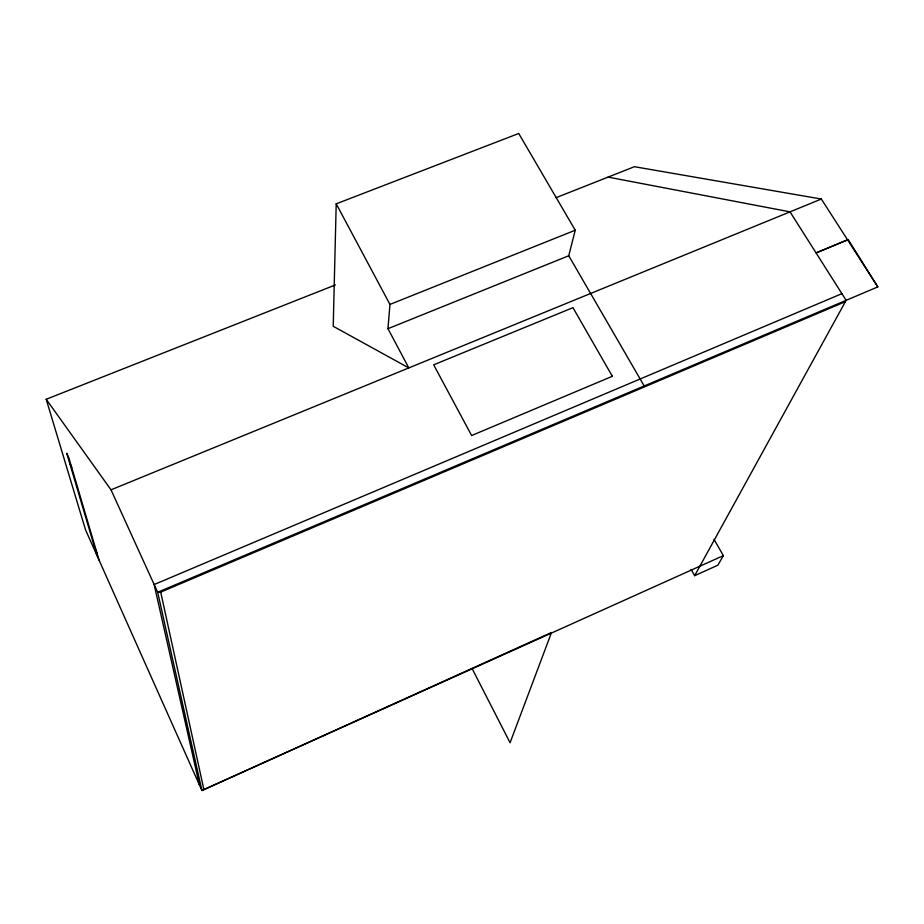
<?xml version="1.0" encoding="UTF-8"?>
<svg xmlns="http://www.w3.org/2000/svg" width="924" height="924" viewBox="0 0 924 924"><rect width="100%" height="100%" fill="white"/><g stroke="black" fill="none" stroke-linecap="round" stroke-linejoin="round"><path stroke-width="1.39" d="M336.209 203.834L333.218 326.276L408.801 367.914L387.964 328.69L389.963 304.423L336.209 203.834L518.734 133.483L575.236 230.226L568.757 255.752L644.19 385.966M691.106 569.403L694.663 575.675L846.13 300.335L790.032 211.862L608.073 177.108M714.033 539.385L723.376 555.624L717.867 565.199L694.663 575.675M472.106 668.56L510.071 742.746L551.524 632.49L201.917 790.517L85.539 529.856L46.2 399.272L335.435 284.915M723.376 555.624L201.917 790.517L157.681 592.272L111.007 489.824L46.2 399.272M847.585 239.859L816.077 252.933L848.186 239.559L877.8 286.902L157.681 592.272L160.707 592.122L845.391 301.674M841.903 293.659L154.146 584.534L199.365 784.799M111.007 489.824L821.332 199.041L877.8 286.902M387.964 328.69L568.757 255.752M389.963 304.423L575.236 230.226M556.017 197.701L634.407 166.701L821.332 199.041M69.554 462.681L71.714 467.486M94.918 548.359L96.87 552.748M99.041 560.106L68.93 458.085L66.747 453.222L97.101 555.763M160.707 592.122L203.777 789.108M612.335 376.287L471.633 435.539L433.668 364.818L572.961 307.669L612.335 376.287"/></g></svg>
